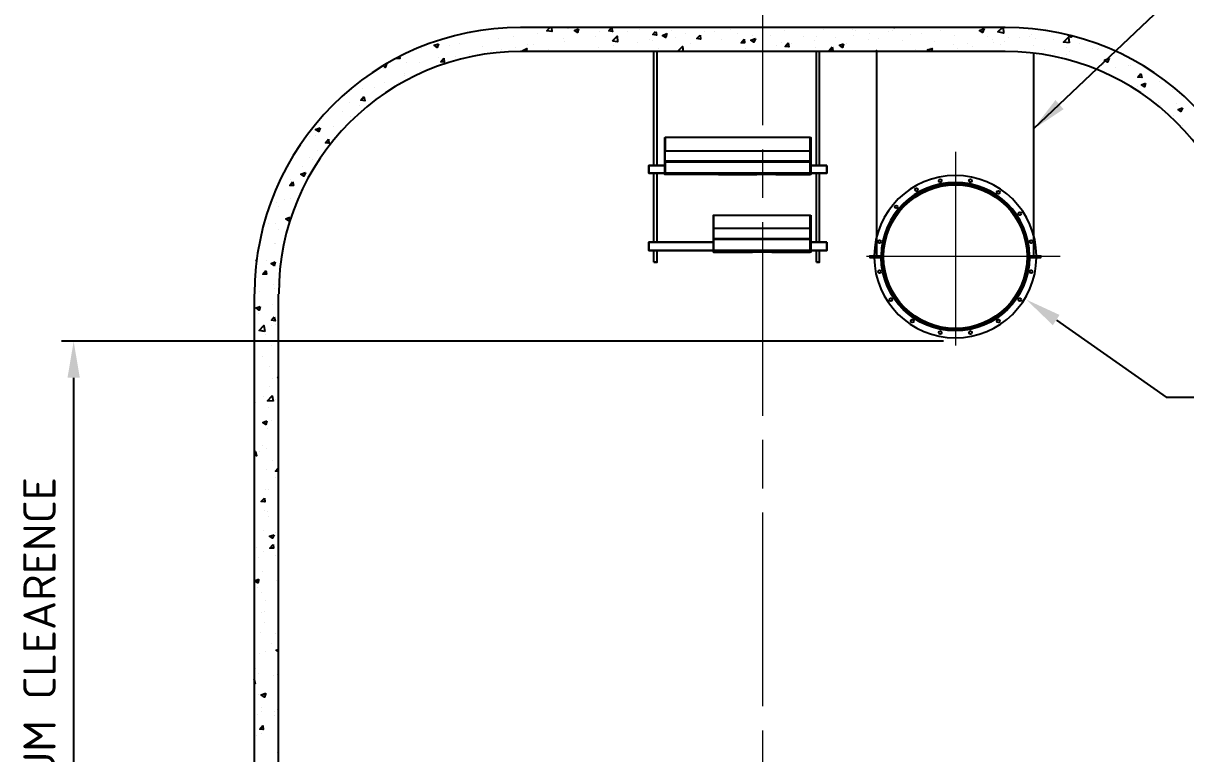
# Model space of a CAD drawing. Header units: inches. Extents: x 0 to 63075, y 0 to 44550.
# Drawn here: x 38581 to 45788, y 35130 to 39655 of the extents above; entities that cross this region are included whole.
import ezdxf

# ---------------------------------------------------------------- set-up
doc = ezdxf.new("R2010")
doc.units = ezdxf.units.IN
doc.header["$MEASUREMENT"] = 0
doc.linetypes.add('ACAD_ISO02W100', pattern=[15, 12, -3])
doc.linetypes.add('ACAD_ISO08W100', pattern=[36, 24, -3, 6, -3])
doc.layers.add('PDF2_Geometry', color=7, linetype='Continuous')
doc.layers.add('PDF_Text', color=7, linetype='Continuous')
doc.layers.add('PDF2_Solid Fills', color=7, linetype='Continuous', true_color=0x00338d)
doc.styles.add('PDF ISOCPEUR', font='isocpeur.ttf')

# ---------------------------------------------------------------- blocks, each defined once
blk = doc.blocks.new('1693_CROSS')
at = {"linetype": 'ACAD_ISO08W100', "lineweight": 0, "ltscale": 50}
blk.add_lwpolyline([(-149377.5, -8326.6), (-149377.5, -18319)], dxfattribs=at)
at = {"layer": 'PDF2_Geometry', "color": 252, "lineweight": 25, "true_color": 0x939598}
for points in [[(-150991.9, -10730), (-150991.9, -10730)], [(-147874.3, -10720.5), (-150877.5, -10720.5)], [(-150686.8, -10720.5), (-150683.6, -10745.9), (-150715.4, -10742.7), (-150696.3, -10720.5)], [(-150585.1, -10720.5), (-150581.9, -10720.5)], [(-150581.9, -10720.5), (-150581.9, -10720.5)], [(-150534.3, -10723.7), (-150534.3, -10723.7)], [(-150346.8, -10723.7), (-150346.8, -10723.7)], [(-150143.4, -10733.2), (-150143.4, -10733.2)], [(-150019.4, -10723.7), (-150019.4, -10723.7)], [(-149577.7, -10736.4), (-149577.7, -10736.4)], [(-149205.9, -10723.7), (-149205.9, -10723.7)], [(-149002.5, -10733.2), (-149002.5, -10733.2)], [(-148821.3, -10736.4), (-148821.3, -10736.4)], [(-148563.9, -10720.5), (-148560.7, -10720.5)], [(-148560.7, -10720.5), (-148560.7, -10720.5)], [(-147887, -10720.5), (-147883.8, -10755.4), (-147918.8, -10749.1), (-147890.2, -10720.5)], [(-151188.9, -10758.6), (-151188.9, -10758.6)], [(-151014.1, -10787.2), (-151014.1, -10787.2)], [(-150918.8, -10774.5), (-150918.8, -10774.5)], [(-150775.8, -10755.4), (-150775.8, -10755.4)], [(-150613.7, -10787.2), (-150613.7, -10787.2)], [(-150607.3, -10806.3), (-150607.3, -10806.3)], [(-150410.3, -10777.7), (-150410.3, -10777.7)], [(-150391.2, -10749.1), (-150391.2, -10749.1)], [(-150308.6, -10803.1), (-150280, -10774.5), (-150276.8, -10809.5), (-150308.6, -10806.3)], [(-150213.3, -10749.1), (-150213.3, -10749.1)], [(-150076.6, -10793.6), (-150076.6, -10793.6)], [(-150038.5, -10745.9), (-150035.3, -10768.2), (-150057.6, -10765), (-150041.7, -10745.9)], [(-150057.6, -10799.9), (-150057.6, -10799.9)], [(-149940, -10739.6), (-149940, -10739.6)], [(-149914.6, -10780.9), (-149914.6, -10780.9)], [(-149854.2, -10755.4), (-149854.2, -10755.4)], [(-149736.6, -10749.1), (-149736.6, -10749.1)], [(-149673, -10749.1), (-149673, -10749.1)], [(-149631.7, -10796.8), (-149631.7, -10796.8)], [(-149533.2, -10758.6), (-149533.2, -10758.6)], [(-149437.9, -10771.3), (-149437.9, -10771.3)], [(-149329.8, -10768.2), (-149329.8, -10768.2)], [(-149240.8, -10742.7), (-149240.8, -10742.7)], [(-149126.4, -10774.5), (-149126.4, -10774.5)], [(-149053.3, -10803.1), (-149053.3, -10803.1)], [(-149043.8, -10774.5), (-149043.8, -10774.5)], [(-148923, -10784.1), (-148923, -10784.1)], [(-148811.8, -10771.3), (-148811.8, -10771.3)], [(-148799.1, -10742.7), (-148799.1, -10742.7)], [(-148719.6, -10793.6), (-148719.6, -10793.6)], [(-148716.5, -10758.6), (-148716.5, -10758.6)], [(-148659.3, -10790.4), (-148659.3, -10790.4)], [(-148595.7, -10749.1), (-148595.7, -10749.1)], [(-148570.3, -10739.6), (-148570.3, -10739.6)], [(-148513.1, -10799.9), (-148513.1, -10799.9)], [(-148462.2, -10765), (-148462.2, -10765)], [(-148392.3, -10758.6), (-148392.3, -10758.6)], [(-148309.7, -10809.5), (-148309.7, -10809.5)], [(-148271.5, -10739.6), (-148271.5, -10739.6)], [(-148188.9, -10768.2), (-148188.9, -10768.2)], [(-147985.5, -10774.5), (-147985.5, -10774.5)], [(-147950.6, -10796.8), (-147950.6, -10796.8)], [(-147880.6, -10809.5), (-147880.6, -10809.5)], [(-147855.2, -10784.1), (-147855.2, -10784.1)], [(-147782.1, -10784.1), (-147782.1, -10784.1)], [(-147724.9, -10774.5), (-147724.9, -10774.5)], [(-147712.2, -10765), (-147712.2, -10765)], [(-147686.8, -10787.2), (-147686.8, -10787.2)], [(-147575.6, -10793.6), (-147575.6, -10793.6)], [(-147461.2, -10771.3), (-147464.3, -10780.9), (-147483.4, -10768.2), (-147480.2, -10768.2)], [(-147372.2, -10799.9), (-147372.2, -10799.9)], [(-151494, -10850.8), (-151494, -10850.8)], [(-151398.7, -10838.1), (-151398.7, -10838.1)], [(-151316, -10831.7), (-151316, -10831.7)], [(-151255.7, -10819), (-151255.7, -10819)], [(-151112.6, -10841.3), (-151112.6, -10841.3)], [(-151058.6, -10863.5), (-151058.6, -10863.5)], [(-150995.1, -10857.1), (-150995.1, -10857.1)], [(-150909.3, -10847.6), (-150909.3, -10847.6)], [(-147874.3, -10869.9), (-150877.5, -10869.9)], [(-150852.1, -10869.9), (-150864.8, -10863.5), (-150839.3, -10850.8), (-150845.7, -10869.9)], [(-150836.2, -10825.4), (-150836.2, -10825.4)], [(-150798, -10828.5), (-150798, -10828.5)], [(-150705.9, -10857.1), (-150705.9, -10857.1)], [(-150537.4, -10863.5), (-150537.4, -10863.5)], [(-150502.5, -10866.7), (-150502.5, -10866.7)], [(-150394.4, -10844.4), (-150394.4, -10844.4)], [(-150299.1, -10831.7), (-150299.1, -10831.7)], [(-150152.9, -10812.7), (-150152.9, -10812.7)], [(-150051.2, -11575.4), (-150051.2, -10869.9)], [(-150032.1, -11575.4), (-150032.1, -10869.9)], [(-150025.8, -10850.8), (-150025.8, -10850.8)], [(-149885.9, -10869.9), (-149901.8, -10866.7), (-149873.2, -10838.1), (-149870.1, -10869.9)], [(-149825.6, -10822.2), (-149825.6, -10822.2)], [(-149533.2, -10866.7), (-149533.2, -10866.7)], [(-149485.5, -10850.8), (-149485.5, -10850.8)], [(-149291.7, -10834.9), (-149291.7, -10834.9)], [(-149263.1, -10812.7), (-149263.1, -10812.7)], [(-149196.3, -10822.2), (-149196.3, -10822.2)], [(-149050.1, -10844.4), (-149050.1, -10844.4)], [(-149043.8, -11575.4), (-149043.8, -10869.9)], [(-149024.7, -11575.4), (-149024.7, -10869.9)], [(-148856.3, -10819), (-148856.3, -10819)], [(-148678.3, -10869.9), (-148672, -10863.5), (-148672, -10869.9)], [(-148430.4, -10860.3), (-148430.4, -10860.3)], [(-148338.3, -10869.9), (-148354.2, -10860.3), (-148325.6, -10850.8), (-148331.9, -10869.9)], [(-148335.1, -10847.6), (-148335.1, -10847.6)], [(-148274.7, -10866.7), (-148274.7, -10866.7)], [(-148192.1, -10828.5), (-148192.1, -10828.5)], [(-148169.8, -10850.8), (-148169.8, -10850.8)], [(-148106.3, -10819), (-148106.3, -10819)], [(-148077.7, -10838.1), (-148077.7, -10838.1)], [(-147947.4, -10812.7), (-147947.4, -10812.7)], [(-147902.9, -10825.4), (-147902.9, -10825.4)], [(-147699.5, -10834.9), (-147699.5, -10834.9)], [(-147632.8, -10857.1), (-147632.8, -10857.1)], [(-147569.2, -10882.6), (-147569.2, -10882.6)], [(-147496.1, -10844.4), (-147496.1, -10844.4)], [(-147473.9, -10869.9), (-147473.9, -10869.9)], [(-147410.3, -10819), (-147410.3, -10819)], [(-147330.9, -10850.8), (-147330.9, -10850.8)], [(-147299.1, -10857.1), (-147299.1, -10857.1)], [(-147292.7, -10854), (-147292.7, -10854)], [(-151713.3, -10946.1), (-151706.9, -10942.9), (-151716.5, -10968.4), (-151729.2, -10955.7)], [(-151646.5, -10911.2), (-151624.3, -10911.2), (-151627.5, -10898.5)], [(-151583, -10936.6), (-151583, -10936.6)], [(-151503.5, -10939.8), (-151503.5, -10939.8)], [(-151386, -10908), (-151386, -10908)], [(-151281.1, -10901.6), (-151281.1, -10901.6)], [(-151192.1, -10885.7), (-151192.1, -10885.7)], [(-147496.1, -10885.7), (-147496.1, -10885.7)], [(-147264.1, -10952.5), (-147264.1, -10952.5)], [(-151799.1, -11009.7), (-151799.1, -11009.7)], [(-151726, -10977.9), (-151726, -10977.9)], [(-151595.7, -11003.3), (-151595.7, -11003.3)], [(-151595.7, -11019.2), (-151595.7, -11019.2)], [(-151500.4, -10990.6), (-151500.4, -10990.6)], [(-147245.1, -11003.3), (-147245.1, -11003.3)], [(-147191, -10971.6), (-147191, -10971.6)], [(-147111.6, -10958.8), (-147111.6, -10958.8)], [(-147095.7, -10958.8), (-147095.7, -10958.8)], [(-147041.7, -11012.9), (-147041.7, -11012.9)], [(-151837.2, -11031.9), (-151837.2, -11031.9)], [(-151783.2, -11092.3), (-151783.2, -11092.3)], [(-151719.6, -11060.5), (-151719.6, -11060.5)], [(-151633.8, -11063.7), (-151633.8, -11063.7)], [(-147051.2, -11089.1), (-147051.2, -11089.1)], [(-146917.7, -11057.4), (-146917.7, -11057.4)], [(-151856.3, -11101.8), (-151856.3, -11101.8)], [(-146835.1, -11105), (-146835.1, -11105)], [(-151980.2, -11241.7), (-151980.2, -11241.7)], [(-151935.7, -11184.5), (-151935.7, -11184.5)], [(-151875.4, -11203.5), (-151875.4, -11203.5)], [(-146920.9, -11184.5), (-146920.9, -11184.5)], [(-146911.4, -11216.3), (-146911.4, -11216.3)], [(-146908.2, -11206.7), (-146908.2, -11206.7)], [(-146812.9, -11194), (-146812.9, -11194)], [(-151932.6, -11273.5), (-151932.6, -11273.5)], [(-146831.9, -11267.1), (-146831.9, -11267.1)], [(-152037.4, -11333.8), (-152037.4, -11333.8)], [(-146771.5, -11327.5), (-146771.5, -11327.5)], [(-152183.6, -11397.4), (-152183.6, -11397.4)], [(-152151.8, -11391), (-152151.8, -11391)], [(-152072.4, -11441.9), (-152072.4, -11441.9)], [(-149984.5, -11553.1), (-149078.7, -11553.1), (-149078.7, -11403.8), (-149078.7, -11483.2), (-149078.7, -11553.1), (-149078.7, -11575.4), (-149078.7, -11623), (-149078.7, -11632.6), (-149984.5, -11632.6)], [(-149081.9, -11549.9), (-149981.3, -11549.9), (-149981.3, -11403.8), (-149981.3, -11438.7)], [(-149771.5, -11632.6), (-149981.3, -11632.6), (-149981.3, -11553.1), (-149981.3, -11486.4), (-149081.9, -11486.4), (-149081.9, -11403.8), (-149981.3, -11403.8), (-149981.3, -11486.4)], [(-149981.3, -11403.8), (-149981.3, -11403.8)], [(-149081.9, -11403.8), (-149081.9, -11403.8)], [(-152282.1, -11502.3), (-152282.1, -11502.3)], [(-152186.8, -11524.5), (-152186.8, -11524.5)], [(-152139.1, -11483.2), (-152139.1, -11483.2)], [(-149081.9, -11486.4), (-149081.9, -11486.4)], [(-152228.1, -11584.9), (-152228.1, -11584.9)], [(-152170.9, -11537.2), (-152170.9, -11537.2)], [(-150083, -11623), (-150083, -11575.4), (-150083, -11623)], [(-149981.3, -11549.9), (-149981.3, -11549.9)], [(-149081.9, -11549.9), (-149081.9, -11549.9)], [(-148980.2, -11575.4), (-148980.2, -11623), (-148980.2, -11575.4)], [(-152301.2, -11661.2), (-152301.2, -11661.2)], [(-152237.6, -11635.7), (-152237.6, -11635.7)], [(-148980.2, -11623), (-150083, -11623), (-148980.2, -11623)], [(-150051.2, -12052.1), (-150051.2, -11623)], [(-150032.1, -12052.1), (-150032.1, -11623)], [(-149981.3, -11632.6), (-149981.3, -11632.6)], [(-149650.8, -11632.6), (-149412.4, -11632.6)], [(-149294.8, -11632.6), (-149081.9, -11632.6)], [(-149081.9, -11632.6), (-149081.9, -11632.6)], [(-149043.8, -12052.1), (-149043.8, -11623)], [(-149024.7, -12052.1), (-149024.7, -11623)], [(-152393.4, -11807.4), (-152393.4, -11807.4)], [(-152339.3, -11785.1), (-152339.3, -11785.1)], [(-152301.2, -11778.8), (-152301.2, -11778.8)], [(-152425.1, -11820.1), (-152425.1, -11820.1)], [(-152380.7, -11832.8), (-152380.7, -11832.8)], [(-149320.3, -12112.4), (-149081.9, -12112.4), (-149081.9, -12033), (-149081.9, -12029.8), (-149682.6, -12029.8), (-149682.6, -12112.4), (-149682.6, -12033), (-149682.6, -12029.8), (-149682.6, -11883.6), (-149682.6, -12033)], [(-149078.7, -11883.6), (-149078.7, -12033), (-149078.7, -12055.2), (-149078.7, -12102.9), (-149078.7, -12112.4), (-149682.6, -12112.4), (-149682.6, -12102.9), (-149682.6, -12055.2), (-149682.6, -12033), (-149078.7, -12033)], [(-149081.9, -12112.4), (-149081.9, -12033), (-149081.9, -12029.8), (-149081.9, -11883.6), (-149081.9, -11966.3), (-149682.6, -11966.3), (-149682.6, -11883.6), (-149081.9, -11883.6)], [(-149682.6, -11883.6), (-149682.6, -11883.6)], [(-149081.9, -11883.6), (-149081.9, -11883.6)], [(-152437.9, -11934.5), (-152437.9, -11934.5)], [(-152399.7, -11934.5), (-152399.7, -11934.5)], [(-152377.5, -11972.6), (-152377.5, -11972.6)], [(-149682.6, -11966.3), (-149682.6, -11966.3)], [(-149081.9, -11966.3), (-149081.9, -11966.3)], [(-149081.9, -12029.8), (-149081.9, -12029.8)], [(-152402.9, -12058.4), (-152402.9, -12058.4)], [(-152396.5, -12058.4), (-152396.5, -12058.4)], [(-150083, -12102.9), (-150083, -12052.1), (-150083, -12102.9)], [(-148980.2, -12102.9), (-150083, -12102.9), (-148980.2, -12102.9)], [(-150051.2, -12176), (-150051.2, -12102.9)], [(-150032.1, -12176), (-150032.1, -12102.9)], [(-149043.8, -12176), (-149043.8, -12102.9)], [(-149024.7, -12176), (-149024.7, -12102.9)], [(-148980.2, -12052.1), (-148980.2, -12102.9), (-148980.2, -12052.1)], [(-152517.3, -12169.6), (-152514.1, -12169.6), (-152517.3, -12160.1)], [(-152453.7, -12166.5), (-152453.7, -12166.5)], [(-150051.2, -12176), (-150032.1, -12176), (-150051.2, -12176)], [(-149682.6, -12112.4), (-149441, -12112.4)], [(-149682.6, -12112.4), (-149682.6, -12112.4)], [(-149081.9, -12112.4), (-149081.9, -12112.4)], [(-149043.8, -12176), (-149024.7, -12176), (-149043.8, -12176)], [(-152409.3, -12185.5), (-152409.3, -12185.5)], [(-152399.7, -12204.6), (-152399.7, -12204.6)], [(-152371.1, -12217.3), (-152371.1, -12217.3)], [(-152412.4, -12312.7), (-152412.4, -12312.7)], [(-152380.7, -12312.7), (-152380.7, -12312.7)], [(-152530, -12373), (-152530, -17877.3), (-146224.9, -17877.3), (-146224.9, -12373)], [(-152526.8, -12360.3), (-152526.8, -12360.3)], [(-152498.2, -12354), (-152498.2, -12354)], [(-152402.9, -12341.3), (-152402.9, -12341.3)], [(-152380.7, -12373), (-152380.7, -17877.3), (-146374.3, -17877.3), (-146374.3, -12373)], [(-152418.8, -12439.8), (-152418.8, -12439.8)], [(-152504.6, -12493.8), (-152504.6, -12493.8)], [(-152523.7, -12608.2), (-152523.7, -12608.2)], [(-152422, -12566.9), (-152422, -12566.9)], [(-152399.7, -12563.7), (-152399.7, -12563.7)], [(-152396.5, -12541.5), (-152396.5, -12541.5)], [(-152526.8, -12662.2), (-152526.8, -12662.2)], [(-152460.1, -12624.1), (-152460.1, -12624.1)], [(-152425.1, -12694), (-152425.1, -12694)], [(-152476, -12757.6), (-152476, -12757.6)], [(-152431.5, -12821.1), (-152431.5, -12821.1)], [(-152380.7, -12795.7), (-152380.7, -12795.7)], [(-152418.8, -12894.2), (-152418.8, -12894.2)], [(-152380.7, -12894.2), (-152383.8, -12891), (-152380.7, -12887.9)], [(-152434.7, -12948.2), (-152434.7, -12948.2)], [(-152520.5, -13043.6), (-152520.5, -13043.6)], [(-152469.6, -13005.5), (-152469.6, -13005.5)], [(-152425.1, -13030.9), (-152425.1, -13030.9)], [(-152396.5, -13024.5), (-152396.5, -13024.5)], [(-152441, -13075.4), (-152441, -13075.4)], [(-152526.8, -13145.3), (-152526.8, -13145.3)], [(-152523.7, -13183.4), (-152523.7, -13183.4)], [(-152422, -13154.8), (-152422, -13154.8)], [(-152380.7, -13164.4), (-152380.7, -13164.4)], [(-152444.2, -13202.5), (-152444.2, -13202.5)], [(-152479.2, -13313.7), (-152479.2, -13313.7)], [(-152450.6, -13329.6), (-152450.6, -13329.6)], [(-152383.8, -13278.8), (-152383.8, -13278.8)], [(-152530, -13361.4), (-152520.5, -13348.7), (-152514.1, -13374.1), (-152530, -13370.9)], [(-152495.1, -13348.7), (-152495.1, -13348.7)], [(-152415.6, -13402.7), (-152415.6, -13402.7)], [(-152453.7, -13456.7), (-152453.7, -13456.7)], [(-152380.7, -13469.4), (-152396.5, -13469.4), (-152380.7, -13450.4)], [(-152399.7, -13507.6), (-152399.7, -13507.6)], [(-152460.1, -13583.8), (-152460.1, -13583.8)], [(-152441, -13583.8), (-152441, -13583.8)], [(-152530, -13628.3), (-152530, -13628.3)], [(-152463.3, -13711), (-152463.3, -13711)], [(-152444.2, -13720.5), (-152444.2, -13720.5)], [(-152441, -13749.1), (-152441, -13749.1)], [(-152383.8, -13761.8), (-152383.8, -13761.8)], [(-152469.6, -13838.1), (-152469.6, -13838.1)], [(-152399.7, -13850.8), (-152399.7, -13850.8)], [(-152517.3, -13943), (-152517.3, -13943)], [(-152472.8, -13965.2), (-152472.8, -13965.2)], [(-152501.4, -14003.3), (-152501.4, -14003.3)], [(-152399.7, -13990.6), (-152399.7, -13990.6)], [(-152476, -14092.3), (-152476, -14092.3)], [(-152511, -14187.7), (-152511, -14187.7)], [(-152390.2, -14146.3), (-152390.2, -14146.3)], [(-152482.4, -14219.4), (-152482.4, -14219.4)], [(-152383.8, -14244.9), (-152383.8, -14244.9)], [(-152463.3, -14340.2), (-152463.3, -14340.2)], [(-152460.1, -14270.3), (-152460.1, -14270.3)], [(-152485.5, -14343.4), (-152485.5, -14343.4)], [(-152466.5, -14410.1), (-152466.5, -14410.1)], [(-152491.9, -14470.5), (-152491.9, -14470.5)], [(-152399.7, -14473.7), (-152399.7, -14473.7)], [(-152422, -14540.4), (-152422, -14540.4)], [(-152495.1, -14597.6), (-152495.1, -14597.6)], [(-152460.1, -14584.9), (-152460.1, -14584.9)], [(-152380.7, -14588.1), (-152393.4, -14578.5), (-152380.7, -14575.4)], [(-152520.5, -14689.8), (-152520.5, -14689.8)], [(-152530, -14762.9), (-152530, -14759.7), (-152523.7, -14785.1), (-152530, -14781.9)], [(-152501.4, -14724.7), (-152501.4, -14724.7)], [(-152412.4, -14737.4), (-152412.4, -14737.4)], [(-152387, -14727.9), (-152387, -14727.9)], [(-152380.7, -14810.5), (-152380.7, -14810.5)], [(-152504.6, -14851.9), (-152504.6, -14851.9)], [(-152511, -14979), (-152511, -14979)], [(-152485.5, -14931.3), (-152485.5, -14931.3)], [(-152482.4, -14959.9), (-152482.4, -14959.9)], [(-152406.1, -14982.1), (-152406.1, -14982.1)], [(-152402.9, -14956.7), (-152402.9, -14956.7)], [(-152387, -14947.2), (-152387, -14947.2)], [(-152514.1, -15106.1), (-152514.1, -15106.1)], [(-152485.5, -15096.6), (-152485.5, -15096.6)], [(-152387, -15211), (-152387, -15211)]]:
    blk.add_lwpolyline(points, dxfattribs=at)
for points in [[(-150518.4, -10730), (-150524.7, -10752.3), (-150543.8, -10739.6)], [(-150315, -10720.5), (-150308.6, -10745.9), (-150330.9, -10742.7)], [(-148004.6, -10726.8), (-148014.1, -10752.3), (-148033.2, -10739.6)], [(-149971.8, -10758.6), (-149978.1, -10784.1), (-149997.2, -10771.3)], [(-149765.2, -10768.2), (-149762, -10793.6), (-149784.3, -10790.4)], [(-149491.9, -10793.6), (-149488.7, -10815.8), (-149510.9, -10815.8)], [(-149422, -10790.4), (-149431.5, -10812.7), (-149450.6, -10799.9)], [(-147477, -10815.8), (-147512, -10812.7), (-147480.2, -10780.9)], [(-151386, -10822.2), (-151395.5, -10844.4), (-151414.6, -10831.7)], [(-149218.6, -10815.8), (-149215.4, -10841.3), (-149237.6, -10838.1)], [(-148945.3, -10841.3), (-148942.1, -10863.5), (-148964.3, -10863.5)], [(-148875.4, -10822.2), (-148881.7, -10844.4), (-148900.8, -10831.7)], [(-151354.2, -10911.2), (-151351, -10936.6), (-151373.2, -10933.4)], [(-147229.2, -10911.2), (-147238.7, -10936.6), (-147257.8, -10923.9)], [(-147032.1, -11006.5), (-147025.8, -11031.9), (-147051.2, -11028.8)], [(-147003.5, -11066.9), (-147009.9, -11089.1), (-147029, -11076.4)], [(-151849.9, -11149.5), (-151843.6, -11174.9), (-151869, -11171.8)], [(-146774.7, -11219.4), (-146784.3, -11241.7), (-146800.1, -11229)], [(-152120.1, -11343.4), (-152129.6, -11365.6), (-152148.7, -11352.9)], [(-152069.2, -11413.3), (-152066, -11438.7), (-152088.3, -11435.5)], [(-149984.5, -11403.8), (-149984.5, -11553.1), (-149984.5, -11575.4), (-149984.5, -11623), (-149984.5, -11632.6), (-149984.5, -11623), (-149984.5, -11575.4), (-149984.5, -11483.2)], [(-149081.9, -11632.6), (-149081.9, -11553.1), (-149081.9, -11549.9), (-149081.9, -11403.8), (-149081.9, -11486.4), (-149081.9, -11549.9), (-149081.9, -11553.1)], [(-149984.5, -11575.4), (-150083, -11575.4)], [(-149981.3, -11632.6), (-149981.3, -11553.1), (-149981.3, -11549.9)], [(-148980.2, -11575.4), (-149078.7, -11575.4)], [(-152212.2, -11619.9), (-152221.8, -11642.1), (-152240.8, -11629.4)], [(-152291.7, -11677.1), (-152285.3, -11699.3), (-152307.6, -11699.3)], [(-152307.6, -11896.3), (-152313.9, -11918.6), (-152333, -11905.9)], [(-149682.6, -12052.1), (-150083, -12052.1)], [(-148980.2, -12052.1), (-149078.7, -12052.1)], [(-152399.7, -12172.8), (-152406.1, -12195.1), (-152425.1, -12182.4)], [(-152456.9, -12226.8), (-152453.7, -12249.1), (-152476, -12249.1)], [(-152491.9, -12449.3), (-152498.2, -12471.6), (-152517.3, -12458.8)], [(-152406.1, -12512.9), (-152399.7, -12538.3), (-152422, -12535.1)], [(-152463.3, -12605), (-152498.2, -12598.7), (-152469.6, -12566.9)], [(-152412.4, -13037.2), (-152447.4, -13034.1), (-152418.8, -13002.3)], [(-152450.6, -13158), (-152456.9, -13180.2), (-152476, -13167.5)], [(-152466.5, -13637.9), (-152463.3, -13660.1), (-152485.5, -13656.9)], [(-152406.1, -13863.5), (-152415.6, -13885.7), (-152434.7, -13873)], [(-152412.4, -13923.9), (-152409.3, -13946.1), (-152431.5, -13946.1)], [(-152501.4, -14140), (-152507.8, -14162.2), (-152526.8, -14149.5)], [(-152456.9, -14845.5), (-152466.5, -14870.9), (-152485.5, -14855)], [(-152476, -15045.7), (-152472.8, -15071.1), (-152495.1, -15068)]]:
    blk.add_lwpolyline(points, close=True, dxfattribs=at)
at = {"layer": 'PDF2_Geometry', "lineweight": 25}
blk.add_lwpolyline([(-147555.7, -12533.8), (-146875.6, -13010.5), (-145782.4, -13010.5)], dxfattribs=at)
at = {"layer": 'PDF2_Geometry', "color": 252, "lineweight": 25, "true_color": 0x939598}
for centre, radius, start, end in [((-150875.9, -12371.4), 1651, 90, 180), ((-147872.7, -12371.4), 1651, 0.0055, 90), ((-150875.9, -12371.4), 1501.6, 90, 180), ((-147872.7, -12371.4), 1501.6, 0.0055, 90)]:
    blk.add_arc(centre, radius, start, end, dxfattribs=at)
at = {"layer": 'PDF2_Solid Fills', "color": 7, "transparency": 33554559}
blk.add_solid([(-147577.9, -12565.6), (-147743.2, -12406.7), (-147536.6, -12502)], dxfattribs=at)

msp = doc.modelspace()

# ---------------------------------------------------------------- linework, layer by layer
for p, q in [((43872.2, 38214.5), (43872.2, 39480.6)), ((44846.2, 38214.5), (44846.2, 39470.2))]:
    msp.add_line(p, q)
at = {"linetype": 'ACAD_ISO02W100'}
for p, q in [((43872.2, 38209.5), (43872.2, 38214.5)), ((43872.2, 38209.5), (43872.2, 38204.5)), ((44846.2, 38209.5), (44846.2, 38214.5)), ((44846.2, 38209.5), (44846.2, 38204.5))]:
    msp.add_line(p, q, dxfattribs=at)
at = {"linetype": 'ACAD_ISO08W100', "lineweight": 0, "ltscale": 50}
for points in [[(44359.2, 38859.5), (44359.2, 37559.5)], [(45009.2, 38209.5), (43709.2, 38209.5)]]:
    msp.add_lwpolyline(points, dxfattribs=at)
for points in [[(44821.1, 38214.5), (44889.2, 38214.5), (44889.2, 38209.5), (44816.2, 38209.5, -0.36102), (44814.2, 38211.2, 0.413116), (44359.2, 38664.5, 0.413116), (43904.2, 38211.2, -0.36102), (43902.2, 38209.5), (43829.2, 38209.5), (43829.2, 38214.5), (43897.2, 38214.5)], [(44821.1, 38214.5), (44821.1, 38214.5, -0.402985), (44819.1, 38216.4, 0.409805), (44359.2, 38669.5, 0.409805), (43899.2, 38216.4, -0.402985), (43897.2, 38214.5), (43897.2, 38214.5)], [(44821.1, 38204.5), (44889.2, 38204.5), (44889.2, 38209.5), (44816.2, 38209.5, 0.36102), (44814.2, 38207.7, -0.413116), (44359.2, 37754.5, -0.413116), (43904.2, 38207.7, 0.36102), (43902.2, 38209.5), (43829.2, 38209.5), (43829.2, 38204.5), (43897.2, 38204.5)], [(44821.1, 38204.5), (44821.1, 38204.5, 0.402985), (44819.1, 38202.5, -0.409805), (44359.2, 37749.5, -0.409805), (43899.2, 38202.5, 0.402985), (43897.2, 38204.5), (43897.2, 38204.5)]]:
    msp.add_lwpolyline(points, format="xyb")
for centre, radius in [((44359.2, 38209.5), 450), ((44359.2, 38209.5), 445), ((44119.2, 38625.1), 9), ((44265.5, 38680.2), 9), ((44452.8, 38680.2), 9), ((44625.8, 38608.6), 9), ((43991.5, 38518), 9), ((44758.3, 38476.1), 9), ((43888.4, 38303.1), 9), ((44829.9, 38303.1), 9), ((43888.4, 38115.8), 9), ((44829.9, 38115.8), 9), ((43960.1, 37942.8), 9), ((44758.3, 37942.8), 9), ((44092.5, 37810.3), 9), ((44625.8, 37810.3), 9), ((44265.5, 37738.7), 9), ((44452.8, 37738.7), 9)]:
    msp.add_circle(centre, radius)
for start, end in [(0.56955, 179.43045), (180.56955, 359.43045)]:
    msp.add_arc((44359.2, 38209.5), 503, start, end)
at = {"layer": 'PDF2_Geometry', "lineweight": 25}
for points in [[(44846.2, 39003.9), (45750.5, 39861.7), (45750.5, 39861.7)], [(44286.1, 37685), (38816.8, 37685)], [(38893.1, 37459.3), (38893.1, 32905.4)]]:
    msp.add_lwpolyline(points, dxfattribs=at)
at = {"layer": 'PDF2_Solid Fills', "color": 7, "transparency": 33554559}
for points in [[(44979.9, 39179.6), (44840.5, 38997.6), (45030.4, 39123)], [(38854.9, 37459.3), (38931.2, 37459.3), (38893.1, 37685)]]:
    msp.add_solid(points, dxfattribs=at)

# ---------------------------------------------------------------- block references
msp.add_blockref('1693_CROSS', (192541.7, 50350.5))

# ---------------------------------------------------------------- texts
at = {"layer": 'PDF_Text', "insert": (38781.6, 33576.2), "char_height": 200, "attachment_point": 7, "rotation": 90, "style": 'PDF ISOCPEUR'}
msp.add_mtext('4800 MINIMUM CLEARENCE', dxfattribs=at)

doc.saveas('drawing.dxf')
